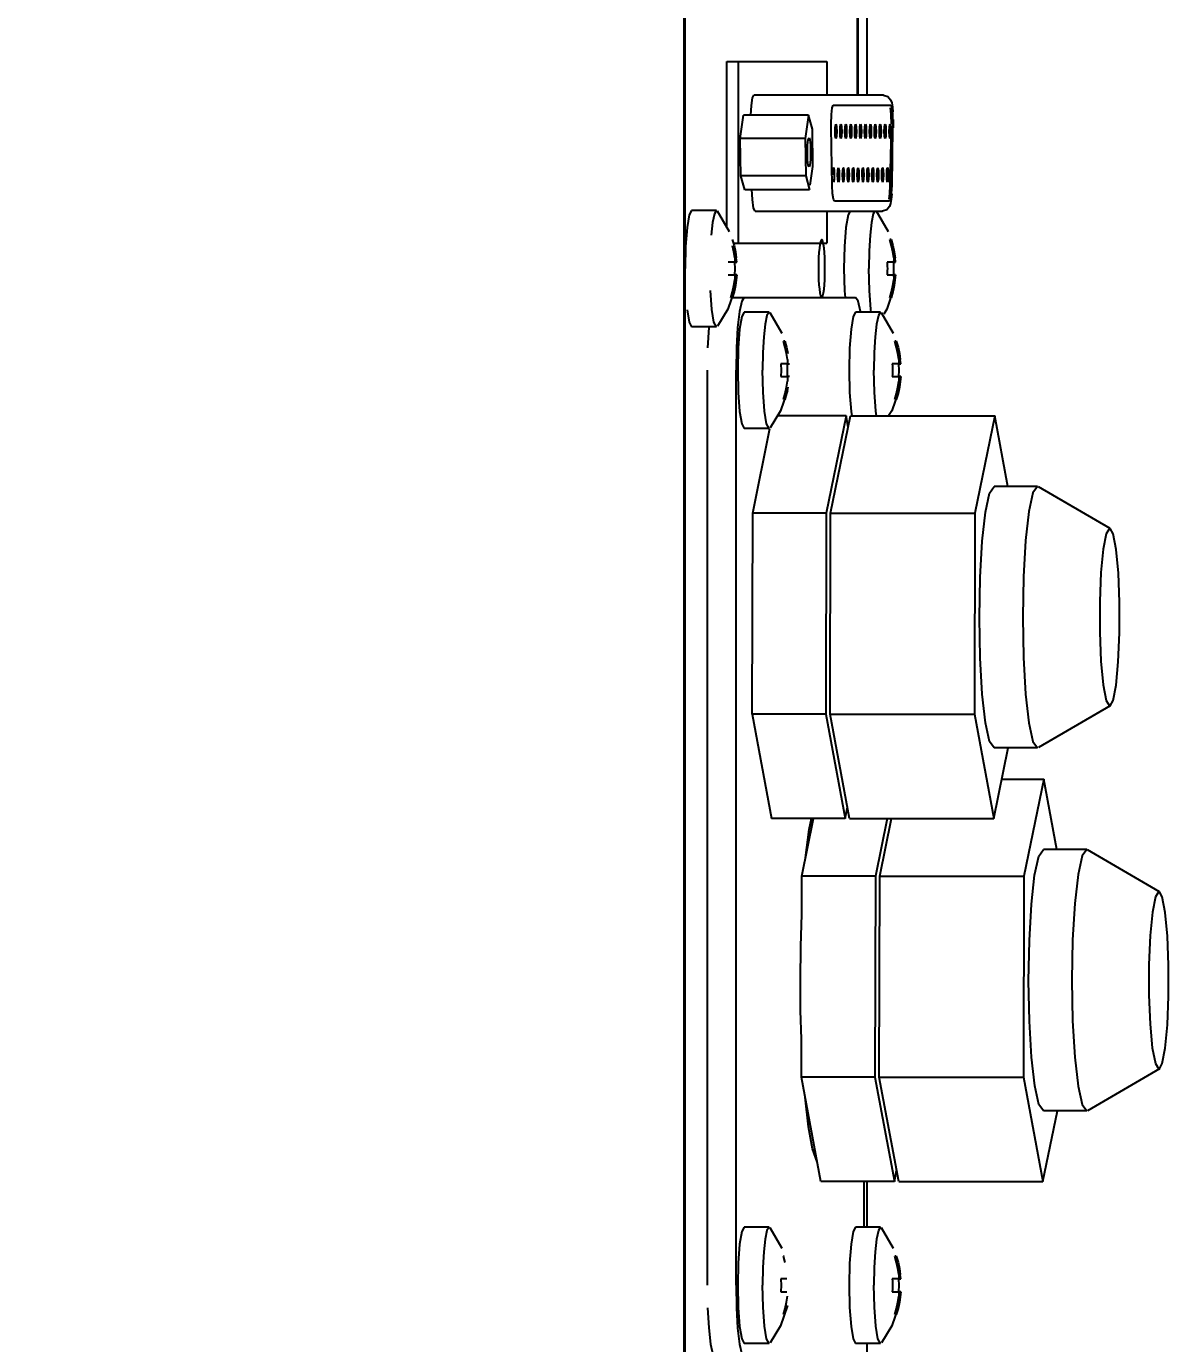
# Model space of a CAD drawing. Header units: millimetres. Extents: x 4086 to 8300, y 123 to 1549.
# Drawn here: x 7364.15 to 7379.07, y 348.57 to 365.78 of the extents above; entities that cross this region are included whole.
import ezdxf

# ---------------------------------------------------------------- set-up
doc = ezdxf.new("R2010")
doc.units = ezdxf.units.MM
doc.styles.get("Standard").update_dxf_attribs({"font": 'simsun.ttc'})
doc.dimstyles.new('放大图标注', dxfattribs={"dimtxt": 5, "dimasz": 5, "dimexe": 1.5, "dimexo": 0, "dimtad": 1, "dimdec": 3, "dimlfac": 2, "dimdsep": 46, "dimtxsty": 'Standard', "dimblk": '_FILLED', "dimcen": 0.09, "dimadec": 0, "dimazin": 0, "dimtp": 0.2, "dimtm": 0.2, "dimtfac": 1, "dimtdec": 3, "dimtofl": 0, "dimtmove": 0, "dimatfit": 2, "dimldrblk": '_FILLED', "dimfxl": 1, "dimtolj": 1, "dimarcsym": 0})

# ---------------------------------------------------------------- blocks, each defined once
blk = doc.blocks.new('_FILLED')
at = {"color": 0, "linetype": 'ByBlock'}
blk.add_solid([(0, 0), (-1, 0.1429), (-1, -0.1429)], dxfattribs=at)
blk = doc.blocks.new('*D2221')
at = {"color": 0, "lineweight": -2}
for p, q in [((7362.899, 354.456), (7346.43, 354.456)), ((7347.93, 349.456), (7347.93, 334.604)), ((7372.388, 329.604), (7346.43, 329.604))]:
    blk.add_line(p, q, dxfattribs=at)
at = {"layer": 'Defpoints', "color": 0}
for p in [(7362.899, 354.456), (7347.93, 329.604), (7372.388, 329.604)]:
    blk.add_point(p, dxfattribs=at)
at = {"color": 0, "linetype": 'ByBlock', "lineweight": -2, "xscale": 5, "yscale": 5, "zscale": 5}
for p, rotation in [((7347.93, 354.456), 90), ((7347.93, 329.604), 270)]:
    blk.add_blockref('_FILLED', p, dxfattribs=dict(at, rotation=rotation))
at = {"color": 0, "insert": (7344.805, 340.068), "char_height": 5, "attachment_point": 5, "rotation": 90}
blk.add_mtext('\\A1;\\A1;131', dxfattribs=at)

msp = doc.modelspace()

# ---------------------------------------------------------------- linework, layer by layer
at = {"color": 7, "linetype": 'Continuous'}
for p, q in [((7372.7449, 343.45243), (7372.7449, 381.77381)), ((7372.7556, 343.45243), (7372.7556, 381.77381)), ((7375.00312, 366.40732), (7375.00312, 364.88015)), ((7375.01383, 366.40732), (7375.01383, 364.88015)), ((7375.13449, 364.88015), (7375.13449, 366.41532)), ((7373.30143, 365.31649), (7374.60809, 365.31649)), ((7373.30143, 363.153), (7373.30143, 365.31649)), ((7373.45222, 362.94511), (7373.45222, 365.31649)), ((7374.60809, 365.31649), (7374.60809, 364.88015)), ((7373.62131, 364.7448), (7373.63583, 364.84395)), ((7373.63583, 364.84395), (7373.65408, 364.88015)), ((7375.34873, 364.88015), (7373.65408, 364.88015)), ((7373.47501, 364.31331), (7373.5187, 364.6189)), ((7374.36694, 364.6189), (7373.5187, 364.6189)), ((7373.61386, 364.6189), (7373.62131, 364.7448)), ((7374.36694, 364.6189), (7374.32325, 364.31331)), ((7374.41864, 364.43639), (7374.36694, 364.6189)), ((7374.663, 364.50073), (7374.66675, 364.62444)), ((7374.66675, 364.62444), (7374.67686, 364.71405)), ((7374.67686, 364.71405), (7374.69082, 364.74736)), ((7374.69082, 364.74736), (7375.44298, 364.74736)), ((7375.46705, 364.62448), (7375.4708, 364.50073)), ((7374.42666, 363.94829), (7374.41864, 364.43639)), ((7374.66341, 364.45822), (7374.663, 364.50073)), ((7374.6784, 363.69938), (7374.66341, 364.45822)), ((7374.72371, 364.49618), (7374.72698, 364.50052)), ((7374.73554, 364.46278), (7374.73768, 364.40588)), ((7374.78792, 364.49618), (7374.79119, 364.50052)), ((7374.79975, 364.46278), (7374.80189, 364.40588)), ((7375.43007, 364.49618), (7375.43334, 364.50052)), ((7375.43655, 363.69938), (7375.45154, 364.45822)), ((7375.4419, 364.46278), (7375.44404, 364.40588)), ((7375.45962, 363.69284), (7375.47039, 364.45822)), ((7375.4708, 364.50073), (7375.47039, 364.45822)), ((7375.47496, 364.56225), (7375.47519, 364.44981)), ((7374.32325, 364.31331), (7373.47501, 364.31331)), ((7373.48303, 363.82521), (7373.47501, 364.31331)), ((7374.32325, 364.31331), (7374.33127, 363.82521)), ((7374.36422, 364.29491), (7374.37496, 364.32049)), ((7374.73024, 364.31557), (7374.72698, 364.31124)), ((7374.73557, 364.34937), (7374.73024, 364.31557)), ((7374.73768, 364.40588), (7374.73557, 364.34937)), ((7374.79446, 364.31557), (7374.79119, 364.31124)), ((7374.79979, 364.34937), (7374.79446, 364.31557)), ((7374.80189, 364.40588), (7374.79979, 364.34937)), ((7375.43661, 364.31557), (7375.43334, 364.31124)), ((7374.37496, 363.9411), (7374.36437, 363.96595)), ((7374.39144, 363.70193), (7374.42666, 363.94829)), ((7374.6916, 363.92706), (7374.69487, 363.93139)), ((7374.75581, 363.92706), (7374.75908, 363.93139)), ((7374.82003, 363.92706), (7374.8233, 363.93139)), ((7375.39796, 363.92706), (7375.40123, 363.93139)), ((7374.33127, 363.82521), (7373.48303, 363.82521)), ((7373.53473, 363.6427), (7373.48303, 363.82521)), ((7374.33127, 363.82521), (7374.38297, 363.6427)), ((7374.75052, 363.77985), (7374.74838, 363.83675)), ((7374.81474, 363.77985), (7374.8126, 363.83675)), ((7375.39267, 363.77985), (7375.39053, 363.83675)), ((7374.38297, 363.6427), (7373.53473, 363.6427)), ((7373.63474, 363.51514), (7373.62832, 363.64725)), ((7374.6835, 363.5945), (7374.6784, 363.69938)), ((7374.69327, 363.52171), (7374.6835, 363.5945)), ((7375.42168, 363.52171), (7375.43145, 363.5945)), ((7375.43145, 363.5945), (7375.43655, 363.69938)), ((7375.4554, 363.69938), (7375.45031, 363.59453)), ((7374.70581, 363.49527), (7374.69327, 363.52171)), ((7375.42799, 363.49527), (7374.70581, 363.49527)), ((7373.16609, 363.37196), (7372.84122, 363.37196)), ((7373.33582, 363.09397), (7373.17851, 363.36393)), ((7373.66907, 363.36247), (7375.33375, 363.36247)), ((7374.60809, 363.36247), (7374.60809, 362.94511)), ((7375.41211, 363.09397), (7375.25479, 363.36393)), ((7375.39259, 363.38189), (7375.33375, 363.36247)), ((7375.19041, 363.21621), (7375.17238, 363.05017)), ((7372.76212, 362.90352), (7372.7556, 362.61312)), ((7373.37213, 362.99396), (7373.39517, 362.91352)), ((7373.39408, 362.8306), (7373.37698, 362.91093)), ((7373.3814, 362.94511), (7374.60809, 362.94511)), ((7373.39517, 362.91352), (7373.41245, 362.83323)), ((7375.17238, 363.05017), (7375.16086, 362.84517)), ((7375.43806, 362.99525), (7375.42958, 362.99396)), ((7375.45327, 362.91093), (7375.42958, 362.99396)), ((7375.44841, 362.99396), (7375.47145, 362.91352)), ((7375.47037, 362.8306), (7375.45327, 362.91093)), ((7375.47145, 362.91352), (7375.48873, 362.83323)), ((7373.40535, 362.75351), (7373.39408, 362.8306)), ((7373.41245, 362.83323), (7373.42419, 362.75351)), ((7373.43061, 362.6966), (7373.42384, 362.74805)), ((7373.43061, 362.6966), (7373.42419, 362.75351)), ((7375.16086, 362.84517), (7375.15676, 362.61312)), ((7375.48164, 362.75351), (7375.47037, 362.8306)), ((7375.48873, 362.83323), (7375.50047, 362.75351)), ((7375.50689, 362.6966), (7375.50013, 362.74805)), ((7375.5069, 362.6966), (7375.50047, 362.75351)), ((7373.39893, 362.69659), (7373.31974, 362.69659)), ((7373.40451, 362.70422), (7373.39893, 362.69659)), ((7373.40535, 362.69659), (7373.43061, 362.69659)), ((7373.40715, 362.66879), (7373.40568, 362.69659)), ((7373.40804, 362.58528), (7373.40833, 362.61312)), ((7375.16315, 362.32537), (7375.15676, 362.61312)), ((7375.47521, 362.69659), (7375.39602, 362.69659)), ((7375.39732, 362.55745), (7375.39602, 362.52965)), ((7375.39809, 362.64096), (7375.39835, 362.61312)), ((7375.48079, 362.70422), (7375.47521, 362.69659)), ((7375.48164, 362.69659), (7375.50689, 362.69659)), ((7375.48344, 362.66879), (7375.48196, 362.69659)), ((7375.48432, 362.58528), (7375.48462, 362.61312)), ((7373.31974, 362.52965), (7373.39893, 362.52965)), ((7373.41228, 362.39207), (7373.39494, 362.31179)), ((7373.43061, 362.52965), (7373.40535, 362.52965)), ((7373.40686, 362.5012), (7373.40535, 362.47274)), ((7373.43061, 362.52961), (7373.41228, 362.39207)), ((7373.42419, 362.47274), (7373.43062, 362.52961)), ((7375.39602, 362.52965), (7375.47521, 362.52965)), ((7375.48856, 362.39207), (7375.47122, 362.31179)), ((7375.50689, 362.52965), (7375.48164, 362.52965)), ((7375.48314, 362.5012), (7375.48164, 362.47274)), ((7375.50689, 362.52961), (7375.48856, 362.39207)), ((7375.50047, 362.47274), (7375.5069, 362.52961)), ((7373.10542, 362.07765), (7373.08686, 362.32537)), ((7373.4046, 362.348), (7373.31416, 362.08404)), ((7373.36544, 362.2337), (7374.98413, 362.2337)), ((7373.39494, 362.31179), (7373.37213, 362.23228)), ((7373.52859, 362.2337), (7373.49541, 362.18697)), ((7375.0173, 362.18698), (7374.98413, 362.2337)), ((7375.18171, 362.07765), (7375.16315, 362.32537)), ((7375.48089, 362.348), (7375.39045, 362.08404)), ((7375.44435, 362.231), (7375.44841, 362.23228)), ((7375.47122, 362.31179), (7375.44841, 362.23228)), ((7373.31416, 362.08404), (7373.1785, 361.86229)), ((7373.49541, 362.18697), (7373.46551, 362.05111)), ((7373.85346, 362.04399), (7373.52859, 362.04399)), ((7374.02319, 361.766), (7373.86588, 362.03597)), ((7375.309, 362.04399), (7374.98413, 362.04399)), ((7375.18737, 362.04399), (7375.18171, 362.07765)), ((7375.47873, 361.766), (7375.32142, 362.03597)), ((7375.39045, 362.08404), (7375.35044, 362.01864)), ((7373.16609, 361.85428), (7372.84122, 361.85428)), ((7373.06501, 361.8427), (7373.0498, 361.57827)), ((7373.78347, 361.7222), (7373.77194, 361.5172)), ((7375.23901, 361.7222), (7375.22748, 361.5172)), ((7373.42683, 361.57917), (7373.42156, 361.28515)), ((7373.77194, 361.5172), (7373.76784, 361.28515)), ((7374.04915, 361.66728), (7374.04066, 361.66599)), ((7374.06435, 361.58296), (7374.04066, 361.66599)), ((7374.0595, 361.66599), (7374.08254, 361.58556)), ((7374.08145, 361.50263), (7374.06435, 361.58296)), ((7374.08254, 361.58556), (7374.09982, 361.50526)), ((7375.22748, 361.5172), (7375.22338, 361.28515)), ((7375.50469, 361.66728), (7375.4962, 361.66599)), ((7375.51989, 361.58296), (7375.4962, 361.66599)), ((7375.51504, 361.66599), (7375.53808, 361.58556)), ((7375.53699, 361.50263), (7375.51989, 361.58296)), ((7375.53808, 361.58556), (7375.55536, 361.50526)), ((7374.0863, 361.36862), (7374.00711, 361.36862)), ((7374.09272, 361.42554), (7374.08145, 361.50263)), ((7374.09188, 361.37625), (7374.0863, 361.36862)), ((7374.09272, 361.36862), (7374.11798, 361.36862)), ((7374.09452, 361.34083), (7374.09305, 361.36862)), ((7375.54184, 361.36862), (7375.46265, 361.36862)), ((7375.54826, 361.42554), (7375.53699, 361.50263)), ((7375.54742, 361.37625), (7375.54184, 361.36862)), ((7375.54826, 361.36862), (7375.57352, 361.36862)), ((7375.55006, 361.34083), (7375.54859, 361.36862)), ((7375.55536, 361.50526), (7375.5671, 361.42554)), ((7375.57352, 361.36863), (7375.56675, 361.42009)), ((7375.57352, 361.36863), (7375.5671, 361.42554)), ((7373.04457, 361.28515), (7373.04457, 349.33343)), ((7373.42156, 349.33343), (7373.42156, 361.28515)), ((7373.77423, 360.9974), (7373.76784, 361.28515)), ((7374.0084, 361.22948), (7374.00711, 361.20168)), ((7374.00711, 361.20168), (7374.0863, 361.20168)), ((7374.00917, 361.313), (7374.00943, 361.28515)), ((7374.11798, 361.20168), (7374.09272, 361.20168)), ((7374.09423, 361.17323), (7374.09272, 361.14477)), ((7374.0954, 361.25731), (7374.0957, 361.28515)), ((7375.22977, 360.9974), (7375.22338, 361.28515)), ((7375.46394, 361.22948), (7375.46265, 361.20168)), ((7375.46265, 361.20168), (7375.54184, 361.20168)), ((7375.46471, 361.313), (7375.46497, 361.28515)), ((7375.57352, 361.20168), (7375.54826, 361.20168)), ((7375.54977, 361.17323), (7375.54826, 361.14477)), ((7375.55095, 361.25731), (7375.55124, 361.28515)), ((7375.57352, 361.20164), (7375.55519, 361.0641)), ((7375.5671, 361.14477), (7375.57352, 361.20164)), ((7373.79279, 360.74969), (7373.77423, 360.9974)), ((7374.09197, 361.02004), (7374.00153, 360.75607)), ((7374.09965, 361.0641), (7374.08231, 360.98382)), ((7375.24833, 360.74969), (7375.22977, 360.9974)), ((7375.54751, 361.02004), (7375.45707, 360.75607)), ((7375.55519, 361.0641), (7375.53785, 360.98382)), ((7374.05543, 360.90303), (7374.0595, 360.90431)), ((7374.08231, 360.98382), (7374.0595, 360.90431)), ((7375.51097, 360.90303), (7375.51504, 360.90431)), ((7375.53785, 360.98382), (7375.51504, 360.90431)), ((7374.00153, 360.75607), (7373.86587, 360.53432)), ((7374.85986, 360.68824), (7373.96003, 360.68824)), ((7374.85986, 360.68824), (7374.60003, 359.42055)), ((7374.65658, 359.42055), (7374.91641, 360.68824)), ((7374.8868, 360.54379), (7374.85986, 360.68824)), ((7374.91641, 360.68824), (7376.80139, 360.68824)), ((7374.92358, 360.74857), (7374.93377, 360.68824)), ((7375.25868, 360.68824), (7375.24833, 360.74969)), ((7375.45707, 360.75607), (7375.41557, 360.68824)), ((7376.80139, 360.68824), (7376.54156, 359.42055)), ((7376.97315, 359.76747), (7376.80139, 360.68824)), ((7373.85346, 360.52631), (7373.52859, 360.52631)), ((7373.63869, 359.42055), (7373.86485, 360.52398)), ((7377.36084, 359.76747), (7376.79535, 359.76747)), ((7378.31191, 359.21733), (7377.37347, 359.7638)), ((7373.63264, 356.7924), (7373.63869, 359.42055)), ((7374.60003, 359.42055), (7373.63869, 359.42055)), ((7374.60003, 359.42055), (7374.59399, 356.7924)), ((7374.65053, 356.7924), (7374.65658, 359.42055)), ((7374.65658, 359.42055), (7376.54156, 359.42055)), ((7376.54156, 359.42055), (7376.53552, 356.7924)), ((7378.31191, 359.21684), (7378.30333, 359.21983)), ((7378.31191, 356.90284), (7377.37347, 356.35637)), ((7378.30333, 356.90034), (7378.31191, 356.90342)), ((7374.59399, 356.7924), (7373.63264, 356.7924)), ((7373.63264, 356.7924), (7373.88643, 355.43194)), ((7374.59399, 356.7924), (7374.84777, 355.43194)), ((7374.65053, 356.7924), (7376.53552, 356.7924)), ((7374.90432, 355.43194), (7374.65053, 356.7924)), ((7376.53552, 356.7924), (7376.7893, 355.43194)), ((7376.7893, 355.43194), (7376.97803, 356.3527)), ((7377.36084, 356.3527), (7376.79535, 356.3527)), ((7376.89456, 355.94549), (7377.44354, 355.94549)), ((7377.44354, 355.94549), (7377.18371, 354.67781)), ((7377.6153, 355.02473), (7377.44354, 355.94549)), ((7374.84777, 355.43194), (7374.87737, 355.57638)), ((7374.84777, 355.43194), (7373.88643, 355.43194)), ((7374.28084, 354.67781), (7374.43541, 355.43194)), ((7374.90432, 355.43194), (7376.7893, 355.43194)), ((7375.39675, 355.43194), (7375.24218, 354.67781)), ((7375.29873, 354.67781), (7375.4533, 355.43194)), ((7378.00299, 355.02473), (7377.4375, 355.02473)), ((7378.95406, 354.47459), (7378.01562, 355.02106)), ((7374.2797, 354.18091), (7374.28084, 354.67781)), ((7375.24218, 354.67781), (7374.28084, 354.67781)), ((7375.24218, 354.67781), (7375.23614, 352.04966)), ((7375.29268, 352.04966), (7375.29873, 354.67781)), ((7375.29873, 354.67781), (7377.18371, 354.67781)), ((7377.18371, 354.67781), (7377.17767, 352.04966)), ((7378.95406, 354.4741), (7378.94548, 354.47708)), ((7374.27479, 352.04966), (7374.27594, 352.54655)), ((7375.23614, 352.04966), (7374.27479, 352.04966)), ((7374.52858, 350.68919), (7374.27479, 352.04966)), ((7375.23614, 352.04966), (7375.48992, 350.68919)), ((7375.29268, 352.04966), (7377.17767, 352.04966)), ((7375.54647, 350.68919), (7375.29268, 352.04966)), ((7377.17767, 352.04966), (7377.43145, 350.68919)), ((7378.95406, 352.16009), (7378.01562, 351.61363)), ((7378.94548, 352.1576), (7378.95406, 352.16067)), ((7377.43145, 350.68919), (7377.62018, 351.60995)), ((7378.00299, 351.60995), (7377.4375, 351.60995)), ((7375.48992, 350.68919), (7374.52858, 350.68919)), ((7375.09115, 350.68919), (7375.09115, 350.09227)), ((7375.13449, 350.09227), (7375.13449, 350.68919)), ((7375.48992, 350.68919), (7375.51952, 350.83363)), ((7375.54647, 350.68919), (7377.43145, 350.68919)), ((7373.85346, 350.09227), (7373.52859, 350.09227)), ((7374.02319, 349.81428), (7373.86588, 350.08425)), ((7375.309, 350.09227), (7374.98413, 350.09227)), ((7375.47873, 349.81428), (7375.32142, 350.08425)), ((7373.78347, 349.77048), (7373.77194, 349.56549)), ((7374.04915, 349.71556), (7374.04066, 349.71427)), ((7374.06435, 349.63124), (7374.04066, 349.71427)), ((7375.23901, 349.77048), (7375.22748, 349.56549)), ((7375.50469, 349.71556), (7375.4962, 349.71427)), ((7375.51989, 349.63124), (7375.4962, 349.71427)), ((7375.51504, 349.71427), (7375.53808, 349.63384)), ((7375.53808, 349.63384), (7375.55536, 349.55354)), ((7373.77194, 349.56549), (7373.76784, 349.33343)), ((7375.22748, 349.56549), (7375.22338, 349.33343)), ((7375.53699, 349.55091), (7375.51989, 349.63124)), ((7375.54826, 349.47382), (7375.53699, 349.55091)), ((7375.55536, 349.55354), (7375.5671, 349.47382)), ((7375.57352, 349.41691), (7375.56675, 349.46837)), ((7375.57352, 349.41691), (7375.5671, 349.47382)), ((7373.42156, 349.33343), (7373.42684, 349.03938)), ((7373.77423, 349.04568), (7373.76784, 349.33343)), ((7374.0863, 349.41691), (7374.00711, 349.41691)), ((7374.00917, 349.36128), (7374.00943, 349.33343)), ((7375.22977, 349.04568), (7375.22338, 349.33343)), ((7375.54184, 349.41691), (7375.46265, 349.41691)), ((7375.46471, 349.36128), (7375.46497, 349.33343)), ((7375.54742, 349.42453), (7375.54184, 349.41691)), ((7375.54826, 349.41691), (7375.57352, 349.41691)), ((7375.55006, 349.38911), (7375.54859, 349.41691)), ((7375.55095, 349.30559), (7375.55124, 349.33343)), ((7374.0084, 349.27776), (7374.00711, 349.24996)), ((7374.00711, 349.24996), (7374.0863, 349.24996)), ((7375.46394, 349.27776), (7375.46265, 349.24996)), ((7375.46265, 349.24996), (7375.54184, 349.24996)), ((7375.57352, 349.24996), (7375.54826, 349.24996)), ((7375.54977, 349.22151), (7375.54826, 349.19305)), ((7375.57352, 349.24992), (7375.55519, 349.11238)), ((7375.5671, 349.19305), (7375.57352, 349.24992)), ((7373.79279, 348.79797), (7373.77423, 349.04568)), ((7374.09197, 349.06832), (7374.00153, 348.80435)), ((7375.24833, 348.79797), (7375.22977, 349.04568)), ((7375.54751, 349.06832), (7375.45707, 348.80435)), ((7375.51097, 348.95131), (7375.51504, 348.9526)), ((7375.53785, 349.0321), (7375.51504, 348.9526)), ((7375.55519, 349.11238), (7375.53785, 349.0321)), ((7374.00153, 348.80435), (7373.86587, 348.5826)), ((7375.45707, 348.80435), (7375.32141, 348.5826)), ((7373.85346, 348.5746), (7373.52859, 348.5746)), ((7375.309, 348.5746), (7374.98413, 348.5746)), ((7375.13449, 344.10839), (7375.13449, 348.5746))]:
    msp.add_line(p, q, dxfattribs=at)
for points in [[(7375.34873, 364.88015), (7375.40696, 364.8612), (7375.44135, 364.81928), (7375.45518, 364.77805), (7375.46397, 364.72688), (7375.47074, 364.6559)], [(7375.45195, 364.50073), (7375.4482, 364.62444), (7375.43809, 364.71405)], [(7375.44298, 364.74736), (7375.45694, 364.71407), (7375.46705, 364.62448)], [(7374.71627, 364.40588), (7374.71838, 364.46239), (7374.72371, 364.49618)], [(7374.72698, 364.50052), (7374.73016, 364.49642), (7374.73554, 364.46278)], [(7374.78049, 364.40588), (7374.7826, 364.46239), (7374.78792, 364.49618)], [(7374.79119, 364.50052), (7374.79438, 364.49642), (7374.79975, 364.46278)], [(7374.8447, 364.40588), (7374.84681, 364.46239), (7374.85214, 364.49618), (7374.85541, 364.50052)], [(7374.85541, 364.50052), (7374.85859, 364.49642), (7374.86397, 364.46278), (7374.86611, 364.40588)], [(7374.90892, 364.40588), (7374.91103, 364.46239), (7374.91635, 364.49618), (7374.91962, 364.50052)], [(7374.91962, 364.50052), (7374.92281, 364.49642), (7374.92818, 364.46278), (7374.93032, 364.40588)], [(7374.97313, 364.40588), (7374.97524, 364.46239), (7374.98057, 364.49618), (7374.98384, 364.50052)], [(7374.98384, 364.50052), (7374.98702, 364.49642), (7374.9924, 364.46278), (7374.99454, 364.40588)], [(7375.03735, 364.40588), (7375.03946, 364.46239), (7375.04478, 364.49618), (7375.04805, 364.50052)], [(7375.04805, 364.50052), (7375.05124, 364.49642), (7375.05661, 364.46278), (7375.05875, 364.40588)], [(7375.10156, 364.40588), (7375.10367, 364.46239), (7375.109, 364.49618), (7375.11227, 364.50052)], [(7375.11227, 364.50052), (7375.11545, 364.49642), (7375.12083, 364.46278), (7375.12297, 364.40588)], [(7375.16578, 364.40588), (7375.16789, 364.46239), (7375.17321, 364.49618), (7375.17648, 364.50052)], [(7375.17648, 364.50052), (7375.17967, 364.49642), (7375.18504, 364.46278), (7375.18718, 364.40588)], [(7375.22999, 364.40588), (7375.2321, 364.46239), (7375.23743, 364.49618), (7375.2407, 364.50052)], [(7375.2407, 364.50052), (7375.24388, 364.49642), (7375.24926, 364.46278), (7375.2514, 364.40588)], [(7375.29421, 364.40588), (7375.29632, 364.46239), (7375.30164, 364.49618), (7375.30491, 364.50052)], [(7375.30491, 364.50052), (7375.3081, 364.49642), (7375.31347, 364.46278), (7375.31561, 364.40588)], [(7375.35842, 364.40588), (7375.36053, 364.46239), (7375.36586, 364.49618), (7375.36913, 364.50052)], [(7375.36913, 364.50052), (7375.37231, 364.49642), (7375.37769, 364.46278), (7375.37983, 364.40588)], [(7375.42264, 364.40588), (7375.42475, 364.46239), (7375.43007, 364.49618)], [(7375.43334, 364.50052), (7375.43653, 364.49642), (7375.4419, 364.46278)], [(7374.35355, 364.1308), (7374.35647, 364.22637), (7374.36422, 364.29491)], [(7374.37496, 364.32049), (7374.38555, 364.29565), (7374.39341, 364.22686), (7374.39636, 364.1308)], [(7374.72698, 364.31124), (7374.72379, 364.31534), (7374.71841, 364.34898), (7374.71627, 364.40588)], [(7374.79119, 364.31124), (7374.788, 364.31534), (7374.78263, 364.34898), (7374.78049, 364.40588)], [(7374.85541, 364.31124), (7374.85222, 364.31534), (7374.84684, 364.34898), (7374.8447, 364.40588)], [(7374.86611, 364.40588), (7374.864, 364.34937), (7374.85867, 364.31557), (7374.85541, 364.31124)], [(7374.91962, 364.31124), (7374.91643, 364.31534), (7374.91106, 364.34898), (7374.90892, 364.40588)], [(7374.93032, 364.40588), (7374.92822, 364.34937), (7374.92289, 364.31557), (7374.91962, 364.31124)], [(7374.98384, 364.31124), (7374.98065, 364.31534), (7374.97527, 364.34898), (7374.97313, 364.40588)], [(7374.99454, 364.40588), (7374.99243, 364.34937), (7374.9871, 364.31557), (7374.98384, 364.31124)], [(7375.04805, 364.31124), (7375.04486, 364.31534), (7375.03949, 364.34898), (7375.03735, 364.40588)], [(7375.05875, 364.40588), (7375.05665, 364.34937), (7375.05132, 364.31557), (7375.04805, 364.31124)], [(7375.11227, 364.31124), (7375.10908, 364.31534), (7375.1037, 364.34898), (7375.10156, 364.40588)], [(7375.12297, 364.40588), (7375.12086, 364.34937), (7375.11553, 364.31557), (7375.11227, 364.31124)], [(7375.17648, 364.31124), (7375.17329, 364.31534), (7375.16792, 364.34898), (7375.16578, 364.40588)], [(7375.18718, 364.40588), (7375.18508, 364.34937), (7375.17975, 364.31557), (7375.17648, 364.31124)], [(7375.2407, 364.31124), (7375.23751, 364.31534), (7375.23213, 364.34898), (7375.22999, 364.40588)], [(7375.2514, 364.40588), (7375.24929, 364.34937), (7375.24396, 364.31557), (7375.2407, 364.31124)], [(7375.30491, 364.31124), (7375.30172, 364.31534), (7375.29635, 364.34898), (7375.29421, 364.40588)], [(7375.31561, 364.40588), (7375.31351, 364.34937), (7375.30818, 364.31557), (7375.30491, 364.31124)], [(7375.36913, 364.31124), (7375.36594, 364.31534), (7375.36056, 364.34898), (7375.35842, 364.40588)], [(7375.37983, 364.40588), (7375.37772, 364.34937), (7375.37239, 364.31557), (7375.36913, 364.31124)], [(7375.43334, 364.31124), (7375.43015, 364.31534), (7375.42478, 364.34898), (7375.42264, 364.40588)], [(7375.44404, 364.40588), (7375.44194, 364.34937), (7375.43661, 364.31557)], [(7374.36437, 363.96595), (7374.3565, 364.03473), (7374.35355, 364.1308)], [(7374.39636, 364.1308), (7374.39345, 364.03523), (7374.38569, 363.96669), (7374.37496, 363.9411)], [(7374.68417, 363.83675), (7374.68627, 363.89326), (7374.6916, 363.92706)], [(7374.69487, 363.93139), (7374.69805, 363.92729), (7374.70343, 363.89365), (7374.70557, 363.83675)], [(7374.74838, 363.83675), (7374.75049, 363.89326), (7374.75581, 363.92706)], [(7374.75908, 363.93139), (7374.76227, 363.92729), (7374.76764, 363.89365), (7374.76979, 363.83675)], [(7374.8126, 363.83675), (7374.8147, 363.89326), (7374.82003, 363.92706)], [(7374.8233, 363.93139), (7374.82648, 363.92729), (7374.83186, 363.89365), (7374.834, 363.83675)], [(7374.87681, 363.83675), (7374.87892, 363.89326), (7374.88424, 363.92706), (7374.88751, 363.93139)], [(7374.88751, 363.93139), (7374.8907, 363.92729), (7374.89607, 363.89365), (7374.89822, 363.83675)], [(7374.94103, 363.83675), (7374.94313, 363.89326), (7374.94846, 363.92706), (7374.95173, 363.93139)], [(7374.95173, 363.93139), (7374.95491, 363.92729), (7374.96029, 363.89365), (7374.96243, 363.83675)], [(7375.00524, 363.83675), (7375.00735, 363.89326), (7375.01267, 363.92706), (7375.01594, 363.93139)], [(7375.01594, 363.93139), (7375.01913, 363.92729), (7375.0245, 363.89365), (7375.02665, 363.83675)], [(7375.06946, 363.83675), (7375.07156, 363.89326), (7375.07689, 363.92706), (7375.08016, 363.93139)], [(7375.08016, 363.93139), (7375.08334, 363.92729), (7375.08872, 363.89365), (7375.09086, 363.83675)], [(7375.13367, 363.83675), (7375.13578, 363.89326), (7375.1411, 363.92706), (7375.14437, 363.93139)], [(7375.14437, 363.93139), (7375.14756, 363.92729), (7375.15294, 363.89365), (7375.15508, 363.83675)], [(7375.19789, 363.83675), (7375.19999, 363.89326), (7375.20532, 363.92706), (7375.20859, 363.93139)], [(7375.20859, 363.93139), (7375.21177, 363.92729), (7375.21715, 363.89365), (7375.21929, 363.83675)], [(7375.2621, 363.83675), (7375.26421, 363.89326), (7375.26953, 363.92706), (7375.2728, 363.93139)], [(7375.2728, 363.93139), (7375.27599, 363.92729), (7375.28137, 363.89365), (7375.28351, 363.83675)], [(7375.32632, 363.83675), (7375.32842, 363.89326), (7375.33375, 363.92706), (7375.33702, 363.93139)], [(7375.33702, 363.93139), (7375.3402, 363.92729), (7375.34558, 363.89365), (7375.34772, 363.83675)], [(7375.39053, 363.83675), (7375.39264, 363.89326), (7375.39796, 363.92706)], [(7375.40123, 363.93139), (7375.40442, 363.92729), (7375.4098, 363.89365), (7375.41194, 363.83675)], [(7374.69487, 363.74211), (7374.69168, 363.74621), (7374.68631, 363.77985)], [(7374.70557, 363.83675), (7374.70346, 363.78024), (7374.69814, 363.74644), (7374.69487, 363.74211)], [(7374.75908, 363.74211), (7374.7559, 363.74621), (7374.75052, 363.77985)], [(7374.76979, 363.83675), (7374.76768, 363.78024), (7374.76235, 363.74644), (7374.75908, 363.74211)], [(7374.8233, 363.74211), (7374.82011, 363.74621), (7374.81474, 363.77985)], [(7374.834, 363.83675), (7374.83189, 363.78024), (7374.82657, 363.74644), (7374.8233, 363.74211)], [(7374.88751, 363.74211), (7374.88433, 363.74621), (7374.87895, 363.77985), (7374.87681, 363.83675)], [(7374.89822, 363.83675), (7374.89611, 363.78024), (7374.89078, 363.74644), (7374.88751, 363.74211)], [(7374.95173, 363.74211), (7374.94854, 363.74621), (7374.94317, 363.77985), (7374.94103, 363.83675)], [(7374.96243, 363.83675), (7374.96032, 363.78024), (7374.955, 363.74644), (7374.95173, 363.74211)], [(7375.01594, 363.74211), (7375.01276, 363.74621), (7375.00738, 363.77985), (7375.00524, 363.83675)], [(7375.02665, 363.83675), (7375.02454, 363.78024), (7375.01921, 363.74644), (7375.01594, 363.74211)], [(7375.08016, 363.74211), (7375.07697, 363.74621), (7375.0716, 363.77985), (7375.06946, 363.83675)], [(7375.09086, 363.83675), (7375.08875, 363.78024), (7375.08343, 363.74644), (7375.08016, 363.74211)], [(7375.14437, 363.74211), (7375.14119, 363.74621), (7375.13581, 363.77985), (7375.13367, 363.83675)], [(7375.15508, 363.83675), (7375.15297, 363.78024), (7375.14764, 363.74644), (7375.14437, 363.74211)], [(7375.20859, 363.74211), (7375.2054, 363.74621), (7375.20003, 363.77985), (7375.19789, 363.83675)], [(7375.21929, 363.83675), (7375.21718, 363.78024), (7375.21186, 363.74644), (7375.20859, 363.74211)], [(7375.2728, 363.74211), (7375.26962, 363.74621), (7375.26424, 363.77985), (7375.2621, 363.83675)], [(7375.28351, 363.83675), (7375.2814, 363.78024), (7375.27607, 363.74644), (7375.2728, 363.74211)], [(7375.33702, 363.74211), (7375.33383, 363.74621), (7375.32846, 363.77985), (7375.32632, 363.83675)], [(7375.34772, 363.83675), (7375.34561, 363.78024), (7375.34029, 363.74644), (7375.33702, 363.74211)], [(7375.40123, 363.74211), (7375.39805, 363.74621), (7375.39267, 363.77985)], [(7375.41194, 363.83675), (7375.40983, 363.78024), (7375.4045, 363.74644), (7375.40123, 363.74211)], [(7375.4561, 363.59184), (7375.4492, 363.51747), (7375.44022, 363.4647), (7375.42611, 363.42281), (7375.39259, 363.38189)], [(7375.45031, 363.59453), (7375.44053, 363.52172), (7375.42799, 363.49527)], [(7373.66907, 363.36247), (7373.64979, 363.40314), (7373.63474, 363.51514)], [(7372.84122, 363.37196), (7372.80845, 363.3142), (7372.78068, 363.1497), (7372.76212, 362.90352)], [(7373.16609, 363.37196), (7373.13783, 363.32944), (7373.11412, 363.21621), (7373.0961, 363.05017)], [(7374.91212, 363.36247), (7374.88474, 363.3142), (7374.85696, 363.1497), (7374.8384, 362.90352)], [(7375.23607, 363.36247), (7375.21412, 363.32944), (7375.19041, 363.21621)], [(7374.58332, 362.61312), (7374.5825, 362.68682), (7374.58009, 362.75771), (7374.57616, 362.82309), (7374.57078, 362.88141), (7374.56432, 362.92841), (7374.55696, 362.9634), (7374.54897, 362.98505), (7374.54051, 362.99254), (7374.53219, 362.98531), (7374.52419, 362.96391), (7374.51682, 362.92915), (7374.51024, 362.88141), (7374.50493, 362.82419), (7374.50098, 362.75893), (7374.49854, 362.68812), (7374.4977, 362.61312)], [(7374.8384, 362.90352), (7374.83188, 362.61312), (7374.8384, 362.32273), (7374.84511, 362.2337)], [(7375.44841, 362.99396), (7375.44435, 362.99525), (7375.44233, 362.99525)], [(7373.40535, 362.75351), (7373.40686, 362.72503), (7373.40451, 362.70422)], [(7375.48164, 362.75351), (7375.48314, 362.72503), (7375.48079, 362.70422)], [(7373.40568, 362.52965), (7373.40715, 362.55745), (7373.40804, 362.58528)], [(7373.40833, 362.61312), (7373.40804, 362.64096), (7373.40715, 362.66879)], [(7374.4977, 362.61312), (7374.49851, 362.53942), (7374.50093, 362.46854), (7374.50485, 362.40315), (7374.51024, 362.34483), (7374.51669, 362.29783), (7374.52405, 362.26284), (7374.53204, 362.24119), (7374.54051, 362.2337), (7374.54882, 362.24093), (7374.55682, 362.26233), (7374.5642, 362.29709), (7374.57078, 362.34483), (7374.57608, 362.40205), (7374.58003, 362.46731), (7374.58247, 362.53813), (7374.58332, 362.61312)], [(7375.39602, 362.69659), (7375.39732, 362.66879), (7375.39809, 362.64096)], [(7375.39835, 362.61312), (7375.39809, 362.58528), (7375.39732, 362.55745)], [(7375.48196, 362.52965), (7375.48344, 362.55745), (7375.48432, 362.58528)], [(7375.48462, 362.61312), (7375.48432, 362.64096), (7375.48344, 362.66879)], [(7373.35329, 362.23228), (7373.37607, 362.31166), (7373.39342, 362.39194), (7373.40535, 362.47274)], [(7373.39893, 362.52965), (7373.40451, 362.52201), (7373.40686, 362.5012)], [(7375.42958, 362.23228), (7375.45235, 362.31166), (7375.4697, 362.39194), (7375.48164, 362.47274)], [(7375.47521, 362.52965), (7375.4808, 362.52201), (7375.48314, 362.5012)], [(7375.42958, 362.23228), (7375.43806, 362.231), (7375.4408, 362.231)], [(7372.78068, 362.07654), (7372.80845, 361.91204), (7372.84122, 361.85428)], [(7373.16609, 361.85428), (7373.13327, 361.91226), (7373.10542, 362.07765)], [(7373.46551, 362.05111), (7373.44203, 361.84305), (7373.42683, 361.57917)], [(7373.52859, 362.04399), (7373.49582, 361.98623), (7373.46804, 361.82173), (7373.44948, 361.57555)], [(7373.85346, 362.04399), (7373.8252, 362.00147), (7373.80149, 361.88824), (7373.78347, 361.7222)], [(7374.98413, 362.04399), (7374.95136, 361.98623), (7374.92358, 361.82173), (7374.90502, 361.57555)], [(7375.04801, 362.04399), (7375.04708, 362.05228), (7375.0173, 362.18698)], [(7375.309, 362.04399), (7375.28074, 362.00147), (7375.25703, 361.88824), (7375.23901, 361.7222)], [(7373.44948, 361.57555), (7373.44297, 361.28515), (7373.44948, 360.99476), (7373.46804, 360.74857)], [(7374.0595, 361.66599), (7374.05543, 361.66728), (7374.05342, 361.66728)], [(7374.90502, 361.57555), (7374.89851, 361.28515), (7374.90502, 360.99476), (7374.92358, 360.74857)], [(7375.51504, 361.66599), (7375.51097, 361.66728), (7375.50896, 361.66728)], [(7374.00711, 361.36862), (7374.0084, 361.34083), (7374.00917, 361.313)], [(7374.09272, 361.42554), (7374.09423, 361.39706), (7374.09188, 361.37625)], [(7374.0957, 361.28515), (7374.0954, 361.313), (7374.09452, 361.34083)], [(7375.46265, 361.36862), (7375.46394, 361.34083), (7375.46471, 361.313)], [(7375.54826, 361.42554), (7375.54977, 361.39706), (7375.54742, 361.37625)], [(7375.55124, 361.28515), (7375.55095, 361.313), (7375.55006, 361.34083)], [(7374.00943, 361.28515), (7374.00917, 361.25731), (7374.0084, 361.22948)], [(7374.0863, 361.20168), (7374.09188, 361.19404), (7374.09423, 361.17323)], [(7374.09305, 361.20168), (7374.09452, 361.22948), (7374.0954, 361.25731)], [(7375.46497, 361.28515), (7375.46471, 361.25731), (7375.46394, 361.22948)], [(7375.54184, 361.20168), (7375.54742, 361.19404), (7375.54977, 361.17323)], [(7375.54859, 361.20168), (7375.55006, 361.22948), (7375.55095, 361.25731)], [(7374.04066, 360.90431), (7374.06344, 360.98369), (7374.08079, 361.06397), (7374.09272, 361.14477)], [(7375.4962, 360.90431), (7375.51898, 360.98369), (7375.53633, 361.06397), (7375.54826, 361.14477)], [(7374.04066, 360.90431), (7374.04915, 360.90303), (7374.05188, 360.90303)], [(7375.4962, 360.90431), (7375.50469, 360.90303), (7375.50742, 360.90303)], [(7373.46804, 360.74857), (7373.49582, 360.58408), (7373.52859, 360.52631)], [(7373.85346, 360.52631), (7373.82064, 360.58429), (7373.79279, 360.74969)], [(7376.79535, 356.3527), (7376.7353, 356.43777), (7376.68161, 356.68206), (7376.63954, 357.05598), (7376.61233, 357.527), (7376.60271, 358.05334), (7376.61186, 358.58005), (7376.63871, 359.05403), (7376.68089, 359.43346), (7376.73504, 359.68164), (7376.79535, 359.76747)], [(7377.36084, 359.76747), (7377.30131, 359.68391), (7377.24761, 359.44139)], [(7377.24761, 359.44139), (7377.20499, 359.06366), (7377.17763, 358.5877), (7377.1682, 358.06009), (7377.17763, 357.53247), (7377.20499, 357.05651), (7377.24761, 356.67878), (7377.30131, 356.43626), (7377.36084, 356.3527)], [(7378.30333, 359.21983), (7378.25838, 359.14924), (7378.21911, 358.94763), (7378.19022, 358.64307), (7378.17456, 358.26587), (7378.17437, 357.8636), (7378.18969, 357.48524), (7378.21857, 357.17657), (7378.25817, 356.97162), (7378.30333, 356.90034)], [(7378.31191, 356.90342), (7378.34829, 356.97093), (7378.38756, 357.17255), (7378.41645, 357.4771), (7378.43211, 357.8543), (7378.43229, 358.25657), (7378.41698, 358.63493), (7378.3881, 358.9436), (7378.3485, 359.14855), (7378.31191, 359.21684)], [(7374.32996, 354.91749), (7374.37621, 355.28699), (7374.40583, 355.43194)], [(7377.4375, 351.60995), (7377.37745, 351.69502), (7377.32376, 351.93931), (7377.28169, 352.31324), (7377.25448, 352.78425), (7377.24486, 353.3106), (7377.25401, 353.83731), (7377.28086, 354.31128), (7377.32304, 354.69071), (7377.37719, 354.93889), (7377.4375, 355.02473)], [(7378.00299, 355.02473), (7377.94346, 354.94116), (7377.88976, 354.69865)], [(7377.88976, 354.69865), (7377.84714, 354.32092), (7377.81978, 353.84495), (7377.81035, 353.31734), (7377.81978, 352.78973), (7377.84714, 352.31376), (7377.88976, 351.93603), (7377.94346, 351.69352), (7378.00299, 351.60995)], [(7378.94548, 354.47708), (7378.90053, 354.40649), (7378.86126, 354.20488), (7378.83237, 353.90033), (7378.81671, 353.52313), (7378.81652, 353.12086), (7378.83184, 352.7425), (7378.86072, 352.43382), (7378.90032, 352.22887), (7378.94548, 352.1576)], [(7378.95406, 352.16067), (7378.99044, 352.22819), (7379.02971, 352.4298), (7379.0586, 352.73436), (7379.07426, 353.11155), (7379.07444, 353.51383), (7379.05913, 353.89218), (7379.03025, 354.20086), (7378.99065, 354.40581), (7378.95406, 354.4741)], [(7374.26171, 353.31734), (7374.26632, 353.76031), (7374.2797, 354.18091)], [(7374.27594, 352.54655), (7374.26535, 352.92328), (7374.26171, 353.31734)], [(7374.4806, 350.94641), (7374.42107, 351.11784), (7374.36755, 351.40474), (7374.32278, 351.79244)], [(7373.52859, 350.09227), (7373.49582, 350.03451), (7373.46804, 349.87002), (7373.44948, 349.62383)], [(7373.85346, 350.09227), (7373.8252, 350.04975), (7373.80149, 349.93653), (7373.78347, 349.77048)], [(7374.98413, 350.09227), (7374.95136, 350.03451), (7374.92358, 349.87002), (7374.90502, 349.62383)], [(7375.309, 350.09227), (7375.28074, 350.04975), (7375.25703, 349.93653), (7375.23901, 349.77048)], [(7375.51504, 349.71427), (7375.51097, 349.71556), (7375.50896, 349.71556)], [(7373.44948, 349.62383), (7373.44297, 349.33343), (7373.44948, 349.04304), (7373.46804, 348.79685)], [(7374.90502, 349.62383), (7374.89851, 349.33343), (7374.90502, 349.04304), (7374.92358, 348.79685)], [(7375.54826, 349.47382), (7375.54977, 349.44534), (7375.54742, 349.42453)], [(7374.00711, 349.41691), (7374.0084, 349.38911), (7374.00917, 349.36128)], [(7374.00943, 349.33343), (7374.00917, 349.30559), (7374.0084, 349.27776)], [(7375.46265, 349.41691), (7375.46394, 349.38911), (7375.46471, 349.36128)], [(7375.46497, 349.33343), (7375.46471, 349.30559), (7375.46394, 349.27776)], [(7375.54859, 349.24996), (7375.55006, 349.27776), (7375.55095, 349.30559)], [(7375.55124, 349.33343), (7375.55095, 349.36128), (7375.55006, 349.38911)], [(7374.04066, 348.9526), (7374.06344, 349.03197), (7374.08079, 349.11225), (7374.09272, 349.19305)], [(7375.4962, 348.9526), (7375.51898, 349.03197), (7375.53633, 349.11225), (7375.54826, 349.19305)], [(7375.54184, 349.24996), (7375.54742, 349.24233), (7375.54977, 349.22151)], [(7373.0498, 349.04032), (7373.06501, 348.77589), (7373.08868, 348.56604), (7373.11852, 348.43131), (7373.15159, 348.38489)], [(7373.42684, 349.03938), (7373.44204, 348.77549), (7373.46564, 348.56631), (7373.49541, 348.43161)], [(7374.04066, 348.9526), (7374.04915, 348.95131), (7374.05188, 348.95131)], [(7375.4962, 348.9526), (7375.50469, 348.95131), (7375.50742, 348.95131)], [(7373.46804, 348.79685), (7373.49582, 348.63236), (7373.52859, 348.5746)], [(7373.85346, 348.5746), (7373.82064, 348.63257), (7373.79279, 348.79797)], [(7374.92358, 348.79685), (7374.95136, 348.63236), (7374.98413, 348.5746)], [(7375.309, 348.5746), (7375.27618, 348.63257), (7375.24833, 348.79797)]]:
    msp.add_lwpolyline(points, dxfattribs=at)

# ---------------------------------------------------------------- dimensions: what is measured, and where the dimension line sits
dim = msp.add_linear_dim(base=(7347.92977, 329.60362), p1=(7362.89877, 354.4556), p2=(7372.38816, 329.60362), angle=90, text='\\A1;131', dimstyle='放大图标注', override={"dimpost": '<>', "dimtxsty": 'Standard'})
dim.commit()
dim.dimension.update_dxf_attribs({"geometry": '*D2221', "text_midpoint": (7347.92977, 340.06817), "dimtype": 160})

doc.saveas('drawing.dxf')
